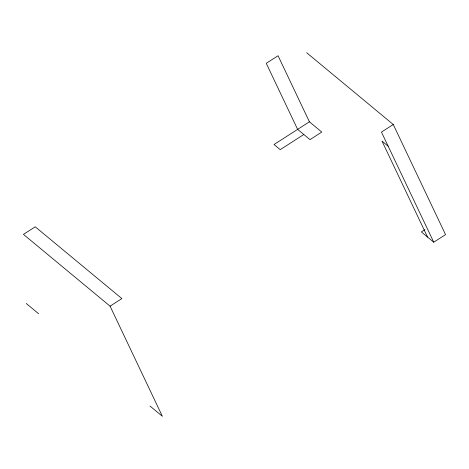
<?xml version="1.0" encoding="UTF-8"?>
<svg xmlns="http://www.w3.org/2000/svg" width="469" height="469" viewBox="0 0 469 469"><rect width="100%" height="100%" fill="white"/><g stroke="black" fill="none" stroke-linecap="round" stroke-linejoin="round"><path stroke-width="0.7" d="M309.423 121.811L278.053 55.735L266.251 63.309L297.627 129.38L310.003 139.639L321.798 132.065L309.423 121.811L274.025 144.516L280.216 149.646L303.812 134.509M110.068 306.163L121.87 298.595L35.245 226.808L23.45 234.383L110.068 306.163L162.362 416.284L149.986 406.031M393.262 124.508L381.461 132.076L433.749 242.197L445.55 234.629L393.262 124.508L306.638 52.716M424.914 229.669L421.373 231.938L433.749 242.197M388.162 146.181L381.971 141.058L427.564 237.068M26.235 303.472L38.61 313.726"/></g></svg>
